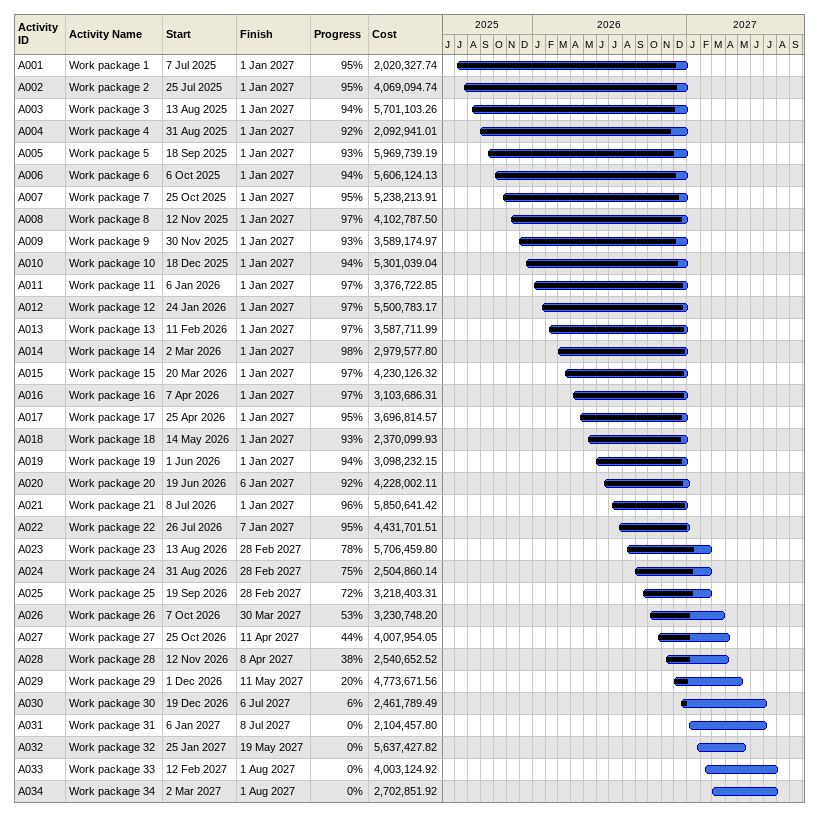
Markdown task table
| ID | Task | Start | Finish | % complete | Cost |
|---|---|---|---|---|---|
| A001 | Work package 1 | 2025-07-07 | 2027-01-01 | 95 | 2020327.74 |
| A002 | Work package 2 | 2025-07-25 | 2027-01-01 | 95 | 4069094.74 |
| A003 | Work package 3 | 2025-08-13 | 2027-01-01 | 94 | 5701103.26 |
| A004 | Work package 4 | 2025-08-31 | 2027-01-01 | 92 | 2092941.01 |
| A005 | Work package 5 | 2025-09-18 | 2027-01-01 | 93 | 5969739.19 |
| A006 | Work package 6 | 2025-10-06 | 2027-01-01 | 94 | 5606124.13 |
| A007 | Work package 7 | 2025-10-25 | 2027-01-01 | 95 | 5238213.91 |
| A008 | Work package 8 | 2025-11-12 | 2027-01-01 | 97 | 4102787.50 |
| A009 | Work package 9 | 2025-11-30 | 2027-01-01 | 93 | 3589174.97 |
| A010 | Work package 10 | 2025-12-18 | 2027-01-01 | 94 | 5301039.04 |
| A011 | Work package 11 | 2026-01-06 | 2027-01-01 | 97 | 3376722.85 |
| A012 | Work package 12 | 2026-01-24 | 2027-01-01 | 97 | 5500783.17 |
| A013 | Work package 13 | 2026-02-11 | 2027-01-01 | 97 | 3587711.99 |
| A014 | Work package 14 | 2026-03-02 | 2027-01-01 | 98 | 2979577.80 |
| A015 | Work package 15 | 2026-03-20 | 2027-01-01 | 97 | 4230126.32 |
| A016 | Work package 16 | 2026-04-07 | 2027-01-01 | 97 | 3103686.31 |
| A017 | Work package 17 | 2026-04-25 | 2027-01-01 | 95 | 3696814.57 |
| A018 | Work package 18 | 2026-05-14 | 2027-01-01 | 93 | 2370099.93 |
| A019 | Work package 19 | 2026-06-01 | 2027-01-01 | 94 | 3098232.15 |
| A020 | Work package 20 | 2026-06-19 | 2027-01-06 | 92 | 4228002.11 |
| A021 | Work package 21 | 2026-07-08 | 2027-01-01 | 96 | 5850641.42 |
| A022 | Work package 22 | 2026-07-26 | 2027-01-07 | 95 | 4431701.51 |
| A023 | Work package 23 | 2026-08-13 | 2027-02-28 | 78 | 5706459.80 |
| A024 | Work package 24 | 2026-08-31 | 2027-02-28 | 75 | 2504860.14 |
| A025 | Work package 25 | 2026-09-19 | 2027-02-28 | 72 | 3218403.31 |
| A026 | Work package 26 | 2026-10-07 | 2027-03-30 | 53 | 3230748.20 |
| A027 | Work package 27 | 2026-10-25 | 2027-04-11 | 44 | 4007954.05 |
| A028 | Work package 28 | 2026-11-12 | 2027-04-08 | 38 | 2540652.52 |
| A029 | Work package 29 | 2026-12-01 | 2027-05-11 | 20 | 4773671.56 |
| A030 | Work package 30 | 2026-12-19 | 2027-07-06 | 6 | 2461789.49 |
| A031 | Work package 31 | 2027-01-06 | 2027-07-08 | 0 | 2104457.80 |
| A032 | Work package 32 | 2027-01-25 | 2027-05-19 | 0 | 5637427.82 |
| A033 | Work package 33 | 2027-02-12 | 2027-08-01 | 0 | 4003124.92 |
| A034 | Work package 34 | 2027-03-02 | 2027-08-01 | 0 | 2702851.92 |
